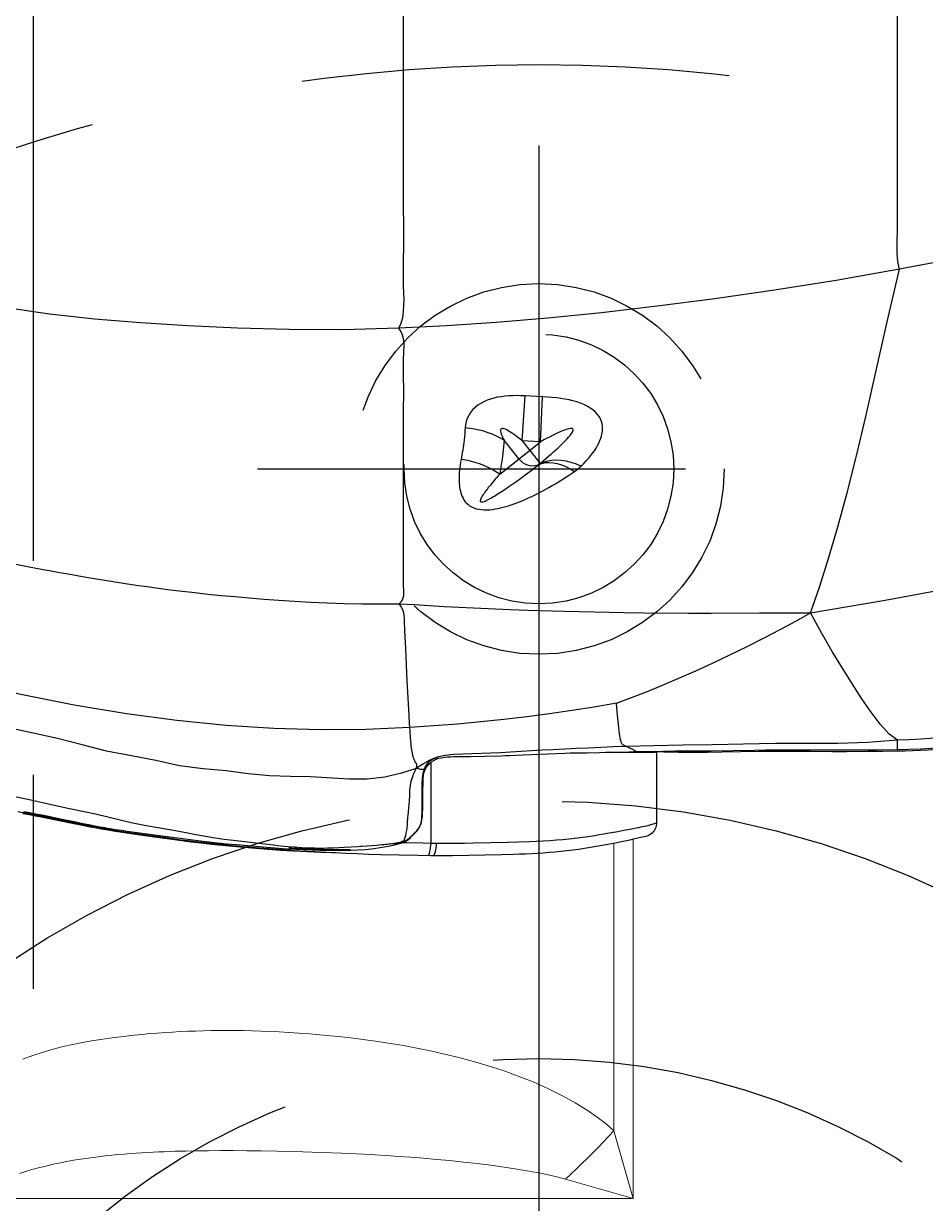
# Model space of a CAD drawing. Header units: inches. Extents: x 133169 to 134399, y -43543 to -42673.
# Drawn here: x 134159.22 to 134185.98, y -42904.1 to -42869.09 of the extents above; entities that cross this region are included whole.
import ezdxf

# ---------------------------------------------------------------- set-up
doc = ezdxf.new("R2010")
doc.units = ezdxf.units.IN
doc.header["$LTSCALE"] = 2
doc.header["$MEASUREMENT"] = 0
for name, pattern in [('ACAD_ISO08W100', [36, 24, -3, 6, -3]), ('CENTER', [50.8, 31.75, -6.35, 6.35, -6.35]), ('HIDDEN', [9.525, 6.35, -3.175])]:
    doc.linetypes.add(name, pattern=pattern)
doc.layers.get('0').update_dxf_attribs({"linetype": 'CONTINUOUS'})
for name, color, linetype in [('CAV-COR', 1, 'CONTINUOUS'), ('CL', 1, 'ACAD_ISO08W100'), ('DEFAULT_1', 7, 'CENTER')]:
    doc.layers.add(name, color=color, linetype=linetype)
doc.layers.add('枕位', color=75, linetype='CONTINUOUS', lineweight=15)

msp = doc.modelspace()

# ---------------------------------------------------------------- linework, layer by layer
at = {"color": 8, "linetype": 'HIDDEN'}
msp.add_line((134166.165, -42882.306), (134182.103, -42882.306), dxfattribs=at)
for centre, radius in [((134174.511, -42920.306), 50), ((134174.511, -42882.306), 5.5), ((134174.511, -42882.306), 4), ((134174.511, -42920.306), 28.15), ((134174.511, -42920.306), 20.5)]:
    msp.add_circle(centre, radius, dxfattribs=at)
at = {"layer": 'CAV-COR', "linetype": 'ByBlock'}
for p, q in [((134185.146, -42873.908), (134185.147, -42829.031)), ((134170.496, -42874.263), (134170.497, -42867.287)), ((134185.15, -42874.825), (134185.146, -42873.908)), ((134185.149, -42875.109), (134185.15, -42874.825)), ((134170.493, -42876.256), (134170.5, -42875.57)), ((134170.496, -42880.527), (134170.5, -42880.09)), ((134174.014, -42881.468), (134174.1, -42880.138)), ((134174.269, -42880.147), (134174.1, -42880.138)), ((134174.443, -42880.156), (134174.269, -42880.147)), ((134174.622, -42880.164), (134174.443, -42880.156)), ((134174.559, -42881.498), (134174.622, -42880.164)), ((134170.497, -42882.023), (134170.498, -42881.328)), ((134173.919, -42882.008), (134173.479, -42881.455)), ((134174.014, -42881.468), (134174.55, -42882.141)), ((134174.19, -42881.479), (134174.014, -42881.468)), ((134173.348, -42882.462), (134174.559, -42881.498)), ((134174.372, -42881.489), (134174.19, -42881.479)), ((134174.559, -42881.498), (134174.372, -42881.489)), ((134173.977, -42882.574), (134174.107, -42882.478)), ((134174.107, -42882.478), (134174.242, -42882.378)), ((134174.242, -42882.378), (134174.377, -42882.276)), ((134174.377, -42882.276), (134174.509, -42882.175)), ((134173.735, -42882.747), (134173.852, -42882.664)), ((134173.852, -42882.664), (134173.977, -42882.574)), ((134170.499, -42885.013), (134170.497, -42884.564)), ((134170.495, -42885.498), (134170.498, -42885.217)), ((134161.081, -42885.512), (134162.252, -42885.701)), ((134169.272, -42886.306), (134170.366, -42886.309)), ((134175.272, -42886.526), (134177.028, -42886.567)), ((134178.947, -42886.586), (134179.626, -42886.586)), ((134179.626, -42886.586), (134181.056, -42886.576)), ((134181.056, -42886.576), (134182.574, -42886.579)), ((134170.537, -42887.122), (134170.533, -42887.041)), ((134170.553, -42887.458), (134170.537, -42887.122)), ((134170.661, -42889.617), (134170.607, -42888.605)), ((134176.811, -42889.261), (134177.708, -42888.918)), ((134170.675, -42889.858), (134170.661, -42889.617)), ((134170.689, -42890.081), (134170.675, -42889.858)), ((134170.703, -42890.273), (134170.689, -42890.081)), ((134177.104, -42890.541), (134176.721, -42890.557)), ((134185.147, -42890.683), (134185.147, -42890.354)), ((134171.497, -42890.863), (134171.274, -42890.95)), ((134171.451, -42890.885), (134171.444, -42890.888)), ((134171.457, -42890.882), (134171.451, -42890.885)), ((134171.471, -42890.877), (134171.468, -42890.878)), ((134171.479, -42890.875), (134171.473, -42890.877)), ((134171.484, -42890.873), (134171.479, -42890.875)), ((134171.488, -42890.871), (134171.484, -42890.873)), ((134171.493, -42890.87), (134171.489, -42890.871)), ((134171.496, -42890.869), (134171.495, -42890.869)), ((134172.078, -42890.842), (134172.375, -42890.838)), ((134172.912, -42890.825), (134173.388, -42890.815)), ((134177.014, -42890.71), (134177.223, -42890.707)), ((134177.256, -42890.706), (134177.184, -42890.708)), ((134178.184, -42890.69), (134177.4, -42890.703)), ((134177.407, -42890.707), (134177.4, -42890.703)), ((134177.52, -42890.708), (134177.784, -42890.708)), ((134177.784, -42890.708), (134177.878, -42890.708)), ((134177.878, -42890.708), (134177.922, -42890.708)), ((134178.001, -42890.705), (134178.001, -42892.812)), ((134178.561, -42890.684), (134178.184, -42890.69)), ((134179.082, -42890.718), (134178.65, -42890.716)), ((134182.359, -42890.656), (134181.517, -42890.653)), ((134184.089, -42890.652), (134182.359, -42890.656)), ((134183.207, -42890.698), (134182.558, -42890.695)), ((134183.638, -42890.698), (134183.207, -42890.698)), ((134184.284, -42890.695), (134183.638, -42890.698)), ((134184.53, -42890.648), (134184.089, -42890.652)), ((134184.715, -42890.69), (134184.284, -42890.695)), ((134185.147, -42890.638), (134184.53, -42890.648)), ((134185.147, -42890.683), (134184.715, -42890.69)), ((134171.064, -42891.063), (134170.873, -42891.192)), ((134170.939, -42891.21), (134170.873, -42891.192)), ((134171.274, -42890.95), (134171.064, -42891.063)), ((134171.308, -42891.017), (134171.308, -42893.409)), ((134171.042, -42891.624), (134171.041, -42891.648)), ((134171.067, -42891.566), (134171.066, -42891.602)), ((134171.066, -42891.606), (134171.066, -42891.606)), ((134171.036, -42891.918), (134171.035, -42891.96)), ((134171.035, -42891.96), (134171.035, -42891.989)), ((134171.039, -42891.782), (134171.036, -42891.918)), ((134171.04, -42891.744), (134171.039, -42891.782)), ((134171.041, -42891.648), (134171.04, -42891.744)), ((134160.584, -42892.393), (134160.182, -42892.305)), ((134170.642, -42892.48), (134170.669, -42892.169)), ((134171.035, -42891.989), (134171.035, -42892.018)), ((134171.035, -42892.018), (134171.035, -42892.062)), ((134171.035, -42892.062), (134171.035, -42892.107)), ((134171.035, -42892.107), (134171.035, -42892.152)), ((134171.035, -42892.152), (134171.037, -42892.294)), ((134171.037, -42892.294), (134171.037, -42892.327)), ((134159.355, -42892.506), (134159.228, -42892.483)), ((134159.228, -42892.483), (134159.558, -42892.551)), ((134159.493, -42892.532), (134159.355, -42892.506)), ((134159.623, -42892.557), (134159.493, -42892.532)), ((134159.558, -42892.551), (134160.092, -42892.663)), ((134159.765, -42892.585), (134159.623, -42892.557)), ((134159.992, -42892.689), (134159.706, -42892.632)), ((134159.959, -42892.624), (134159.765, -42892.585)), ((134160.27, -42892.688), (134159.959, -42892.624)), ((134160.961, -42892.864), (134160.017, -42892.668)), ((134160.092, -42892.663), (134160.913, -42892.837)), ((134170.628, -42892.647), (134170.632, -42892.593)), ((134170.632, -42892.593), (134170.642, -42892.48)), ((134171.035, -42892.465), (134171.034, -42892.522)), ((134171.036, -42892.429), (134171.035, -42892.465)), ((134171.037, -42892.395), (134171.036, -42892.429)), ((134160.661, -42892.827), (134159.992, -42892.689)), ((134160.72, -42892.782), (134160.27, -42892.688)), ((134160.97, -42892.889), (134160.661, -42892.827)), ((134160.983, -42892.837), (134160.72, -42892.782)), ((134161.161, -42892.872), (134160.983, -42892.837)), ((134161.288, -42892.897), (134161.161, -42892.872)), ((134161.422, -42892.922), (134161.288, -42892.897)), ((134161.563, -42892.948), (134161.422, -42892.922)), ((134162.118, -42893.036), (134161.95, -42893.011)), ((134177.036, -42893.028), (134177.272, -42892.983)), ((134177.272, -42892.983), (134177.409, -42892.956)), ((134162.294, -42893.061), (134162.118, -42893.036)), ((134163.551, -42893.235), (134162.294, -42893.061)), ((134163.107, -42893.233), (134162.614, -42893.163)), ((134163.635, -42893.305), (134163.107, -42893.233)), ((134163.896, -42893.318), (134163.441, -42893.257)), ((134163.946, -42893.287), (134163.551, -42893.235)), ((134164.197, -42893.379), (134163.635, -42893.305)), ((134164.236, -42893.324), (134163.946, -42893.287)), ((134164.551, -42893.362), (134164.236, -42893.324)), ((134166.634, -42893.474), (134165.441, -42893.336)), ((134170.429, -42893.375), (134170.414, -42893.381)), ((134170.498, -42893.342), (134170.429, -42893.375)), ((134170.482, -42893.373), (134170.482, -42893.372)), ((134170.486, -42893.371), (134170.491, -42893.36)), ((134170.491, -42893.36), (134170.498, -42893.342)), ((134170.498, -42893.342), (134170.504, -42893.33)), ((134170.504, -42893.33), (134170.512, -42893.312)), ((134170.813, -42893.119), (134170.79, -42893.144)), ((134173.577, -42893.379), (134174.228, -42893.359)), ((134176.855, -42893.061), (134177.036, -42893.028)), ((134177.208, -42893.319), (134177.014, -42893.36)), ((134177.307, -42893.297), (134177.208, -42893.319)), ((134177.489, -42893.256), (134177.307, -42893.297)), ((134177.672, -42893.214), (134177.489, -42893.256)), ((134177.71, -42893.203), (134177.672, -42893.214)), ((134165.66, -42893.475), (134165.26, -42893.437)), ((134165.751, -42893.518), (134165.42, -42893.487)), ((134166.322, -42893.533), (134165.66, -42893.475)), ((134166.209, -42893.558), (134165.751, -42893.518)), ((134166.497, -42893.581), (134166.209, -42893.558)), ((134166.77, -42893.602), (134166.497, -42893.581)), ((134167.024, -42893.62), (134166.77, -42893.602)), ((134167.242, -42893.634), (134167.024, -42893.62)), ((134167.27, -42893.534), (134167.061, -42893.517)), ((134167.109, -42893.559), (134167.089, -42893.557)), ((134167.176, -42893.563), (134167.109, -42893.559)), ((134167.252, -42893.568), (134167.176, -42893.563)), ((134167.423, -42893.644), (134167.242, -42893.634)), ((134167.329, -42893.573), (134167.252, -42893.568)), ((134167.404, -42893.577), (134167.329, -42893.573)), ((134167.486, -42893.581), (134167.404, -42893.577)), ((134167.865, -42893.667), (134167.423, -42893.644)), ((134167.575, -42893.586), (134167.486, -42893.581)), ((134167.673, -42893.59), (134167.575, -42893.586)), ((134167.778, -42893.594), (134167.673, -42893.59)), ((134167.886, -42893.597), (134167.778, -42893.594)), ((134168.191, -42893.685), (134167.865, -42893.667)), ((134168.003, -42893.601), (134167.873, -42893.597)), ((134168.132, -42893.604), (134168.005, -42893.601)), ((134168.272, -42893.607), (134168.124, -42893.604)), ((134168.378, -42893.695), (134168.191, -42893.685)), ((134168.389, -42893.608), (134168.272, -42893.607)), ((134168.477, -42893.609), (134168.385, -42893.608)), ((134168.556, -42893.61), (134168.474, -42893.609)), ((134168.623, -42893.61), (134168.552, -42893.61)), ((134168.688, -42893.61), (134168.623, -42893.61)), ((134168.745, -42893.609), (134168.679, -42893.61)), ((134169.154, -42893.516), (134168.739, -42893.542)), ((134168.799, -42893.608), (134168.739, -42893.609)), ((134168.844, -42893.608), (134168.795, -42893.608)), ((134168.883, -42893.607), (134168.841, -42893.608)), ((134168.914, -42893.606), (134168.883, -42893.607)), ((134169.221, -42893.512), (134169.154, -42893.516)), ((134169.262, -42893.509), (134169.221, -42893.512)), ((134169.556, -42893.488), (134169.262, -42893.509)), ((134169.693, -42893.478), (134169.556, -42893.488)), ((134169.775, -42893.471), (134169.693, -42893.478)), ((134169.856, -42893.464), (134169.775, -42893.471)), ((134169.909, -42893.459), (134169.856, -42893.464)), ((134169.961, -42893.454), (134169.909, -42893.459)), ((134170.011, -42893.449), (134169.961, -42893.454)), ((134170.06, -42893.443), (134170.011, -42893.449)), ((134170.106, -42893.438), (134170.06, -42893.443)), ((134170.15, -42893.432), (134170.106, -42893.438)), ((134170.192, -42893.427), (134170.15, -42893.432)), ((134170.23, -42893.421), (134170.192, -42893.427)), ((134170.206, -42893.461), (134170.203, -42893.461)), ((134170.223, -42893.456), (134170.206, -42893.461)), ((134170.243, -42893.451), (134170.22, -42893.457)), ((134170.263, -42893.416), (134170.23, -42893.421)), ((134170.263, -42893.446), (134170.243, -42893.451)), ((134170.288, -42893.412), (134170.263, -42893.416)), ((134170.286, -42893.439), (134170.263, -42893.446)), ((134170.311, -42893.432), (134170.286, -42893.439)), ((134170.307, -42893.409), (134170.288, -42893.412)), ((134170.321, -42893.407), (134170.307, -42893.409)), ((134170.379, -42893.413), (134170.351, -42893.421)), ((134170.381, -42893.395), (134170.355, -42893.401)), ((134170.414, -42893.381), (134170.364, -42893.399)), ((134170.407, -42893.404), (134170.379, -42893.413)), ((134170.397, -42893.392), (134170.381, -42893.395)), ((134170.416, -42893.387), (134170.397, -42893.392)), ((134170.436, -42893.395), (134170.407, -42893.404)), ((134170.458, -42893.387), (134170.436, -42893.395)), ((134171.066, -42893.405), (134171.308, -42893.409)), ((134171.308, -42893.409), (134171.472, -42893.411)), ((134173.757, -42893.747), (134173.388, -42893.756))]:
    msp.add_line(p, q, dxfattribs=at)
for points in [[(134199.05, -42872.682), (134198.199, -42872.979), (134197.321, -42873.277), (134196.413, -42873.576), (134195.47, -42873.875), (134194.492, -42874.173), (134193.479, -42874.466), (134192.425, -42874.756), (134191.33, -42875.041), (134190.196, -42875.323), (134189.018, -42875.603), (134187.794, -42875.873), (134186.523, -42876.13), (134185.208, -42876.377)], [(134170.5, -42875.57), (134170.5, -42875.326), (134170.496, -42874.263)], [(134185.208, -42876.377), (134185.164, -42876.145), (134185.144, -42875.901), (134185.139, -42875.647), (134185.149, -42875.109)], [(134170.359, -42878.131), (134170.426, -42877.974), (134170.471, -42877.809), (134170.498, -42877.636), (134170.509, -42877.457), (134170.51, -42877.271), (134170.505, -42877.079), (134170.498, -42876.881), (134170.494, -42876.679), (134170.492, -42876.47), (134170.493, -42876.256)], [(134185.208, -42876.377), (134183.328, -42876.709), (134181.502, -42876.997), (134179.733, -42877.252), (134178.022, -42877.475), (134176.37, -42877.67), (134174.776, -42877.829), (134173.243, -42877.96), (134171.768, -42878.059), (134170.359, -42878.131)], [(134182.574, -42886.579), (134182.836, -42885.813), (134183.108, -42884.967), (134183.381, -42884.026), (134183.655, -42883.012), (134183.933, -42881.915), (134184.219, -42880.709), (134184.52, -42879.385), (134184.841, -42877.938), (134185.208, -42876.377)], [(134170.359, -42878.131), (134168.699, -42878.172), (134167.101, -42878.168), (134165.566, -42878.127), (134164.099, -42878.059), (134162.692, -42877.972), (134161.323, -42877.862), (134159.996, -42877.71), (134158.718, -42877.524), (134157.475, -42877.325)], [(134170.494, -42879.446), (134170.492, -42879.329), (134170.491, -42879.215), (134170.492, -42879.104), (134170.496, -42878.995), (134170.501, -42878.89), (134170.508, -42878.786), (134170.513, -42878.685), (134170.512, -42878.585), (134170.505, -42878.488), (134170.487, -42878.394), (134170.458, -42878.303), (134170.415, -42878.215), (134170.359, -42878.131)], [(134170.5, -42880.09), (134170.501, -42879.953), (134170.501, -42879.821), (134170.499, -42879.692), (134170.494, -42879.446)], [(134174.1, -42880.138), (134173.975, -42880.131), (134173.853, -42880.129), (134173.734, -42880.131), (134173.616, -42880.137), (134173.502, -42880.146), (134173.39, -42880.16), (134173.282, -42880.179), (134173.178, -42880.202), (134173.076, -42880.232), (134172.976, -42880.267), (134172.879, -42880.309), (134172.787, -42880.358), (134172.7, -42880.416), (134172.618, -42880.482), (134172.545, -42880.554), (134172.483, -42880.633), (134172.43, -42880.718), (134172.387, -42880.806), (134172.356, -42880.896), (134172.335, -42880.99), (134172.325, -42881.086)], [(134175.766, -42882.219), (134175.843, -42882.142), (134175.915, -42882.066), (134175.983, -42881.99), (134176.046, -42881.915), (134176.105, -42881.839), (134176.158, -42881.764), (134176.207, -42881.688), (134176.251, -42881.613), (134176.29, -42881.539), (134176.323, -42881.465), (134176.351, -42881.391), (134176.372, -42881.318), (134176.388, -42881.246), (134176.398, -42881.174), (134176.401, -42881.102), (134176.397, -42881.032), (134176.386, -42880.962), (134176.366, -42880.892), (134176.336, -42880.822), (134176.298, -42880.752), (134176.248, -42880.685), (134176.187, -42880.619), (134176.115, -42880.555), (134176.035, -42880.497), (134175.945, -42880.444), (134175.847, -42880.396), (134175.744, -42880.353), (134175.636, -42880.316), (134175.523, -42880.284), (134175.406, -42880.256), (134175.285, -42880.231), (134175.16, -42880.211), (134175.031, -42880.194), (134174.899, -42880.181), (134174.762, -42880.171), (134174.622, -42880.164)], [(134170.498, -42881.328), (134170.496, -42880.68), (134170.496, -42880.527)], [(134172.325, -42881.086), (134172.318, -42881.178), (134172.31, -42881.267), (134172.302, -42881.353), (134172.293, -42881.436), (134172.283, -42881.517), (134172.273, -42881.596), (134172.262, -42881.672), (134172.251, -42881.747), (134172.24, -42881.819), (134172.228, -42881.889), (134172.216, -42881.957), (134172.204, -42882.023)], [(134173.479, -42881.455), (134173.368, -42881.39), (134173.251, -42881.331), (134173.129, -42881.277), (134173.003, -42881.23), (134172.873, -42881.188), (134172.739, -42881.153), (134172.603, -42881.124), (134172.465, -42881.102), (134172.325, -42881.086)], [(134174.014, -42881.468), (134173.946, -42881.413), (134173.88, -42881.362), (134173.818, -42881.315), (134173.759, -42881.272), (134173.703, -42881.234), (134173.651, -42881.2), (134173.602, -42881.171), (134173.557, -42881.146), (134173.517, -42881.128), (134173.48, -42881.114), (134173.447, -42881.106), (134173.42, -42881.106), (134173.398, -42881.114), (134173.382, -42881.129), (134173.374, -42881.153), (134173.374, -42881.186), (134173.382, -42881.227), (134173.396, -42881.274), (134173.417, -42881.328), (134173.444, -42881.388), (134173.479, -42881.455)], [(134174.55, -42882.141), (134174.637, -42882.068), (134174.72, -42881.997), (134174.8, -42881.929), (134174.876, -42881.862), (134174.949, -42881.797), (134175.018, -42881.735), (134175.083, -42881.675), (134175.145, -42881.617), (134175.202, -42881.562), (134175.255, -42881.509), (134175.305, -42881.459), (134175.349, -42881.411), (134175.39, -42881.366), (134175.426, -42881.324), (134175.457, -42881.284), (134175.483, -42881.248), (134175.504, -42881.215), (134175.518, -42881.185), (134175.526, -42881.159), (134175.528, -42881.137), (134175.521, -42881.12), (134175.504, -42881.109), (134175.479, -42881.103), (134175.446, -42881.104), (134175.403, -42881.111), (134175.353, -42881.125), (134175.297, -42881.143), (134175.234, -42881.167), (134175.166, -42881.195), (134175.092, -42881.228), (134175.014, -42881.264), (134174.932, -42881.304), (134174.845, -42881.348), (134174.754, -42881.394), (134174.659, -42881.445), (134174.559, -42881.498)], [(134173.479, -42881.455), (134173.47, -42881.554), (134173.461, -42881.65), (134173.452, -42881.743), (134173.442, -42881.833), (134173.431, -42881.921), (134173.42, -42882.006), (134173.409, -42882.088), (134173.397, -42882.167), (134173.385, -42882.244), (134173.373, -42882.319), (134173.361, -42882.392), (134173.348, -42882.462)], [(134170.497, -42884.564), (134170.498, -42884.186), (134170.497, -42882.023)], [(134172.204, -42882.023), (134172.19, -42882.106), (134172.177, -42882.187), (134172.166, -42882.264), (134172.158, -42882.339), (134172.151, -42882.411), (134172.146, -42882.48), (134172.144, -42882.547), (134172.143, -42882.612), (134172.144, -42882.675), (134172.147, -42882.736), (134172.153, -42882.795), (134172.16, -42882.853), (134172.17, -42882.909), (134172.182, -42882.964), (134172.196, -42883.018), (134172.214, -42883.071), (134172.235, -42883.123), (134172.26, -42883.173), (134172.288, -42883.221), (134172.319, -42883.268), (134172.357, -42883.312), (134172.402, -42883.355), (134172.455, -42883.396), (134172.513, -42883.432), (134172.58, -42883.461), (134172.652, -42883.484), (134172.728, -42883.502), (134172.808, -42883.513), (134172.891, -42883.52), (134172.973, -42883.52), (134173.054, -42883.516), (134173.135, -42883.506), (134173.216, -42883.493), (134173.296, -42883.478), (134173.375, -42883.461), (134173.454, -42883.442), (134173.534, -42883.42), (134173.613, -42883.396), (134173.693, -42883.37), (134173.774, -42883.342), (134173.855, -42883.312), (134173.937, -42883.281), (134174.019, -42883.247), (134174.102, -42883.212), (134174.186, -42883.174), (134174.271, -42883.135), (134174.358, -42883.094), (134174.445, -42883.051), (134174.534, -42883.005), (134174.624, -42882.958), (134174.716, -42882.908), (134174.809, -42882.855), (134174.904, -42882.8), (134175, -42882.743), (134175.096, -42882.685), (134175.194, -42882.624), (134175.29, -42882.563), (134175.385, -42882.501), (134175.479, -42882.439), (134175.572, -42882.376)], [(134173.348, -42882.462), (134173.238, -42882.389), (134173.123, -42882.321), (134173.002, -42882.26), (134172.877, -42882.204), (134172.748, -42882.154), (134172.615, -42882.111), (134172.48, -42882.075), (134172.343, -42882.045), (134172.204, -42882.023)], [(134174.509, -42882.175), (134174.448, -42882.202), (134174.382, -42882.217), (134174.313, -42882.221), (134174.241, -42882.213), (134174.17, -42882.192), (134174.1, -42882.161), (134174.034, -42882.119), (134173.973, -42882.067), (134173.919, -42882.008)], [(134174.509, -42882.175), (134174.603, -42882.139), (134174.705, -42882.118), (134174.814, -42882.111), (134174.93, -42882.119), (134175.052, -42882.142), (134175.178, -42882.18), (134175.307, -42882.232), (134175.439, -42882.297), (134175.572, -42882.376)], [(134174.509, -42882.175), (134174.517, -42882.17), (134174.524, -42882.164), (134174.531, -42882.158), (134174.538, -42882.153), (134174.544, -42882.147), (134174.55, -42882.141)], [(134174.55, -42882.141), (134174.657, -42882.094), (134174.773, -42882.061), (134174.898, -42882.042), (134175.031, -42882.037), (134175.17, -42882.046), (134175.314, -42882.068), (134175.463, -42882.105), (134175.614, -42882.155), (134175.766, -42882.219)], [(134173.348, -42882.462), (134173.303, -42882.513), (134173.26, -42882.563), (134173.218, -42882.61), (134173.179, -42882.656), (134173.142, -42882.7), (134173.107, -42882.742), (134173.073, -42882.782), (134173.041, -42882.821), (134173.011, -42882.859), (134172.983, -42882.895), (134172.956, -42882.93), (134172.93, -42882.964), (134172.906, -42882.997), (134172.883, -42883.029), (134172.862, -42883.06), (134172.842, -42883.09), (134172.824, -42883.119), (134172.808, -42883.147), (134172.795, -42883.173), (134172.783, -42883.197), (134172.776, -42883.219), (134172.772, -42883.24), (134172.771, -42883.257), (134172.776, -42883.271), (134172.788, -42883.279), (134172.805, -42883.284), (134172.826, -42883.283), (134172.852, -42883.278), (134172.883, -42883.269), (134172.916, -42883.257), (134172.951, -42883.242), (134172.988, -42883.224), (134173.026, -42883.204), (134173.065, -42883.183), (134173.106, -42883.16), (134173.147, -42883.136), (134173.19, -42883.11), (134173.233, -42883.084), (134173.278, -42883.056), (134173.324, -42883.026), (134173.37, -42882.996), (134173.419, -42882.964), (134173.468, -42882.932), (134173.518, -42882.897), (134173.57, -42882.862), (134173.624, -42882.825), (134173.735, -42882.747)], [(134175.572, -42882.376), (134175.608, -42882.351), (134175.642, -42882.325), (134175.675, -42882.299), (134175.707, -42882.273), (134175.737, -42882.246), (134175.766, -42882.219)], [(134182.574, -42886.579), (134184.782, -42886.202), (134186.919, -42885.801), (134188.981, -42885.352), (134190.971, -42884.88), (134192.888, -42884.389), (134194.729, -42883.891), (134196.489, -42883.378), (134198.169, -42882.85), (134199.774, -42882.326)], [(134158.687, -42885.073), (134159.336, -42885.199), (134159.8, -42885.288)], [(134159.8, -42885.288), (134160.041, -42885.332), (134160.289, -42885.377), (134160.545, -42885.422), (134161.081, -42885.512)], [(134170.498, -42885.217), (134170.499, -42885.116), (134170.499, -42885.013)], [(134170.507, -42885.911), (134170.499, -42885.754), (134170.496, -42885.671), (134170.495, -42885.586), (134170.495, -42885.498)], [(134162.252, -42885.701), (134162.567, -42885.75), (134162.892, -42885.798), (134163.228, -42885.844), (134163.575, -42885.889), (134163.934, -42885.933), (134164.304, -42885.975), (134164.687, -42886.017), (134165.083, -42886.057), (134165.491, -42886.095), (134165.913, -42886.131), (134166.348, -42886.166), (134166.797, -42886.198), (134167.261, -42886.228), (134167.739, -42886.256), (134168.233, -42886.279), (134168.742, -42886.296), (134169.272, -42886.306)], [(134170.366, -42886.309), (134170.421, -42886.252), (134170.461, -42886.191), (134170.487, -42886.126), (134170.502, -42886.058), (134170.508, -42885.986), (134170.507, -42885.911)], [(134170.533, -42887.041), (134170.529, -42886.885), (134170.525, -42886.808), (134170.52, -42886.733), (134170.513, -42886.659), (134170.503, -42886.585), (134170.485, -42886.513), (134170.458, -42886.443), (134170.419, -42886.375), (134170.366, -42886.309)], [(134170.366, -42886.309), (134170.813, -42886.33), (134171.253, -42886.36), (134171.706, -42886.387), (134173.659, -42886.473)], [(134173.659, -42886.473), (134174.182, -42886.493), (134175.272, -42886.526)], [(134177.028, -42886.567), (134177.648, -42886.577), (134178.947, -42886.586)], [(134177.708, -42888.918), (134178.179, -42888.726), (134178.665, -42888.519), (134179.163, -42888.298), (134179.666, -42888.067), (134180.178, -42887.826), (134180.693, -42887.574), (134181.192, -42887.32), (134181.67, -42887.071), (134182.134, -42886.826), (134182.574, -42886.579)], [(134185.147, -42890.354), (134184.901, -42890.173), (134184.635, -42889.879), (134184.367, -42889.525), (134184.093, -42889.131), (134183.811, -42888.692), (134183.519, -42888.219), (134183.216, -42887.718), (134182.897, -42887.17), (134182.574, -42886.579)], [(134170.607, -42888.605), (134170.561, -42887.632), (134170.553, -42887.458)], [(134170.683, -42889.979), (134169.38, -42890.038), (134168.035, -42890.051), (134166.651, -42890.009), (134165.229, -42889.922), (134163.772, -42889.774), (134162.272, -42889.571), (134160.727, -42889.315), (134159.142, -42888.999), (134157.515, -42888.632)], [(134176.811, -42889.261), (134176.152, -42889.374), (134175.492, -42889.477), (134174.827, -42889.569), (134174.151, -42889.657), (134173.476, -42889.739), (134172.789, -42889.809), (134172.098, -42889.877), (134171.396, -42889.931), (134170.683, -42889.979)], [(134176.88, -42889.98), (134176.834, -42889.515), (134176.811, -42889.261)], [(134167.74, -42891.443), (134167.138, -42891.429), (134166.519, -42891.417), (134165.887, -42891.357), (134165.232, -42891.265), (134164.547, -42891.203), (134163.85, -42891.116), (134163.149, -42890.959), (134162.421, -42890.819), (134161.687, -42890.683), (134160.964, -42890.489), (134160.231, -42890.307), (134159.511, -42890.151), (134158.825, -42889.994), (134158.158, -42889.838), (134157.513, -42889.693)], [(134177.104, -42890.541), (134177.077, -42890.531), (134177.052, -42890.52), (134177.026, -42890.506), (134177.005, -42890.498), (134176.988, -42890.489), (134176.96, -42890.437), (134176.93, -42890.33), (134176.902, -42890.178), (134176.88, -42889.98)], [(134170.859, -42891.029), (134170.855, -42891.023), (134170.85, -42891.016), (134170.845, -42891.008), (134170.841, -42891), (134170.836, -42890.991), (134170.832, -42890.981), (134170.827, -42890.97), (134170.822, -42890.959), (134170.817, -42890.946), (134170.811, -42890.932), (134170.805, -42890.917), (134170.799, -42890.899), (134170.792, -42890.878), (134170.785, -42890.856), (134170.778, -42890.831), (134170.771, -42890.804), (134170.765, -42890.773), (134170.758, -42890.737), (134170.75, -42890.695), (134170.743, -42890.646), (134170.735, -42890.589), (134170.726, -42890.523), (134170.718, -42890.448), (134170.71, -42890.365), (134170.703, -42890.273)], [(134176.721, -42890.557), (134175.979, -42890.592), (134175.623, -42890.605), (134175.277, -42890.62), (134174.939, -42890.638), (134174.61, -42890.656)], [(134185.147, -42890.354), (134184.269, -42890.424), (134183.376, -42890.449), (134182.468, -42890.452), (134181.531, -42890.452), (134180.579, -42890.47), (134179.657, -42890.494), (134178.777, -42890.499), (134177.926, -42890.518), (134177.104, -42890.541)], [(134177.4, -42890.703), (134177.38, -42890.685), (134177.356, -42890.669), (134177.328, -42890.651), (134177.297, -42890.635), (134177.261, -42890.616), (134177.224, -42890.597), (134177.185, -42890.581), (134177.145, -42890.561), (134177.104, -42890.541)], [(134186.236, -42890.299), (134185.848, -42890.324), (134185.485, -42890.343), (134185.147, -42890.354)], [(134187.796, -42890.505), (134186.507, -42890.586), (134185.836, -42890.617), (134185.147, -42890.638)], [(134171.444, -42890.888), (134171.44, -42890.889), (134171.436, -42890.891), (134171.431, -42890.893), (134171.427, -42890.894), (134171.422, -42890.896), (134171.417, -42890.898), (134171.412, -42890.901), (134171.407, -42890.903), (134171.402, -42890.905), (134171.396, -42890.908), (134171.39, -42890.911), (134171.384, -42890.913), (134171.378, -42890.916), (134171.372, -42890.919), (134171.366, -42890.923), (134171.36, -42890.926), (134171.353, -42890.93), (134171.347, -42890.933), (134171.34, -42890.937), (134171.333, -42890.941), (134171.327, -42890.945), (134171.32, -42890.949), (134171.313, -42890.953), (134171.306, -42890.958), (134171.299, -42890.962), (134171.292, -42890.967), (134171.286, -42890.972), (134171.279, -42890.977), (134171.272, -42890.982), (134171.265, -42890.988), (134171.258, -42890.993), (134171.251, -42890.999), (134171.244, -42891.005), (134171.238, -42891.011), (134171.231, -42891.017), (134171.224, -42891.024), (134171.218, -42891.03), (134171.211, -42891.037), (134171.205, -42891.044), (134171.199, -42891.051), (134171.193, -42891.058), (134171.187, -42891.065), (134171.182, -42891.072), (134171.177, -42891.079), (134171.172, -42891.086), (134171.167, -42891.093), (134171.163, -42891.099), (134171.159, -42891.106), (134171.155, -42891.112), (134171.151, -42891.118), (134171.148, -42891.124), (134171.144, -42891.13), (134171.141, -42891.136), (134171.138, -42891.142), (134171.135, -42891.148), (134171.132, -42891.154), (134171.13, -42891.16), (134171.129, -42891.161)], [(134171.329, -42890.999), (134171.394, -42890.955), (134171.467, -42890.92), (134171.545, -42890.893), (134171.626, -42890.874), (134171.711, -42890.861), (134171.799, -42890.852), (134171.89, -42890.847), (134171.983, -42890.844), (134172.078, -42890.842)], [(134171.466, -42890.879), (134171.463, -42890.88), (134171.457, -42890.882)], [(134172.521, -42890.763), (134172.25, -42890.771), (134171.985, -42890.779), (134171.733, -42890.806), (134171.497, -42890.863)], [(134172.375, -42890.838), (134172.478, -42890.836), (134172.912, -42890.825)], [(134174.61, -42890.656), (134173.671, -42890.714), (134173.373, -42890.729), (134173.081, -42890.74), (134172.521, -42890.763)], [(134173.388, -42890.815), (134173.514, -42890.811), (134173.643, -42890.806), (134174.049, -42890.788)], [(134174.049, -42890.788), (134175.277, -42890.739), (134175.443, -42890.734), (134175.611, -42890.732), (134175.782, -42890.73), (134175.955, -42890.728), (134176.308, -42890.717)], [(134176.308, -42890.717), (134176.487, -42890.713), (134176.665, -42890.711), (134177.014, -42890.71)], [(134177.223, -42890.707), (134177.262, -42890.707), (134177.299, -42890.707)], [(134177.4, -42890.703), (134177.364, -42890.703), (134177.328, -42890.704), (134177.256, -42890.706)], [(134177.299, -42890.707), (134177.372, -42890.707), (134177.52, -42890.708)], [(134177.922, -42890.708), (134177.962, -42890.707), (134178.001, -42890.705)], [(134178.65, -42890.716), (134178.217, -42890.71), (134178.001, -42890.705)], [(134179.626, -42890.681), (134179.281, -42890.684), (134178.561, -42890.684)], [(134179.948, -42890.712), (134179.515, -42890.717), (134179.299, -42890.718), (134179.082, -42890.718)], [(134181.517, -42890.653), (134181.222, -42890.654), (134180.919, -42890.657), (134179.626, -42890.681)], [(134181.471, -42890.688), (134181.253, -42890.688), (134181.035, -42890.691), (134179.948, -42890.712)], [(134182.558, -42890.695), (134182.124, -42890.692), (134181.471, -42890.688)], [(134186.511, -42890.63), (134186.058, -42890.653), (134185.831, -42890.663), (134185.603, -42890.671), (134185.375, -42890.678), (134185.147, -42890.683)], [(134170.873, -42891.192), (134170.432, -42891.331), (134169.937, -42891.453), (134169.417, -42891.512), (134168.882, -42891.509), (134167.74, -42891.443)], [(134170.815, -42891.324), (134170.849, -42891.248), (134170.862, -42891.217), (134170.873, -42891.192)], [(134170.873, -42891.192), (134170.881, -42891.158), (134170.887, -42891.131), (134170.891, -42891.11), (134170.894, -42891.094), (134170.895, -42891.082), (134170.895, -42891.075), (134170.894, -42891.07), (134170.893, -42891.066), (134170.891, -42891.064), (134170.889, -42891.062), (134170.887, -42891.06), (134170.885, -42891.059), (134170.882, -42891.058), (134170.879, -42891.056), (134170.876, -42891.053), (134170.873, -42891.049), (134170.87, -42891.045), (134170.867, -42891.04), (134170.859, -42891.029)], [(134171.077, -42891.227), (134171.041, -42891.228), (134170.995, -42891.223), (134170.939, -42891.21)], [(134171.129, -42891.162), (134171.127, -42891.165), (134171.124, -42891.172), (134171.122, -42891.178), (134171.119, -42891.186), (134171.116, -42891.193), (134171.113, -42891.2), (134171.11, -42891.208), (134171.107, -42891.215), (134171.105, -42891.222), (134171.102, -42891.229), (134171.1, -42891.236), (134171.098, -42891.243), (134171.096, -42891.249), (134171.093, -42891.256), (134171.091, -42891.262), (134171.089, -42891.269), (134171.087, -42891.275), (134171.086, -42891.282), (134171.084, -42891.289), (134171.082, -42891.297), (134171.079, -42891.304), (134171.077, -42891.312), (134171.076, -42891.32), (134171.074, -42891.328), (134171.072, -42891.336), (134171.07, -42891.344), (134171.068, -42891.353), (134171.067, -42891.361), (134171.065, -42891.37), (134171.064, -42891.378), (134171.062, -42891.387), (134171.061, -42891.395), (134171.059, -42891.404), (134171.058, -42891.413), (134171.057, -42891.422), (134171.056, -42891.431), (134171.054, -42891.44), (134171.053, -42891.45), (134171.052, -42891.459), (134171.051, -42891.469), (134171.05, -42891.479), (134171.049, -42891.489), (134171.048, -42891.5), (134171.047, -42891.511), (134171.046, -42891.521), (134171.046, -42891.532), (134171.045, -42891.543)], [(134171.075, -42891.664), (134171.076, -42891.58), (134171.078, -42891.496), (134171.084, -42891.413), (134171.099, -42891.333), (134171.124, -42891.257), (134171.16, -42891.184), (134171.209, -42891.117), (134171.266, -42891.055), (134171.329, -42890.999)], [(134171.11, -42891.206), (134171.101, -42891.218), (134171.077, -42891.227)], [(134171.329, -42890.999), (134171.304, -42891.017), (134171.283, -42891.033), (134171.263, -42891.05), (134171.243, -42891.07), (134171.221, -42891.09), (134171.199, -42891.107), (134171.176, -42891.121), (134171.156, -42891.133), (134171.139, -42891.147), (134171.129, -42891.161)], [(134170.682, -42891.902), (134170.686, -42891.833), (134170.691, -42891.766), (134170.7, -42891.699), (134170.712, -42891.633), (134170.727, -42891.57), (134170.744, -42891.512), (134170.761, -42891.458), (134170.779, -42891.411), (134170.796, -42891.366), (134170.815, -42891.324)], [(134171.045, -42891.543), (134171.044, -42891.555), (134171.044, -42891.566), (134171.043, -42891.578), (134171.043, -42891.589), (134171.042, -42891.601), (134171.042, -42891.624)], [(134171.069, -42891.537), (134171.068, -42891.547), (134171.067, -42891.566)], [(134160.182, -42892.305), (134159.349, -42892.118), (134158.914, -42892.023), (134158.461, -42891.936)], [(134170.669, -42892.169), (134170.674, -42892.103), (134170.678, -42892.036), (134170.682, -42891.902)], [(134171.068, -42892.21), (134171.067, -42892.062), (134171.067, -42891.985), (134171.068, -42891.907), (134171.07, -42891.827), (134171.075, -42891.664)], [(134170.756, -42893.192), (134170.822, -42893.125), (134170.855, -42893.091), (134170.887, -42893.056), (134170.917, -42893.019), (134170.946, -42892.979), (134170.972, -42892.936), (134170.994, -42892.889), (134171.014, -42892.839), (134171.029, -42892.786), (134171.041, -42892.73), (134171.049, -42892.671), (134171.054, -42892.61), (134171.058, -42892.547), (134171.062, -42892.483), (134171.065, -42892.417), (134171.067, -42892.349), (134171.068, -42892.28), (134171.068, -42892.21)], [(134160.017, -42892.668), (134159.694, -42892.603), (134159.368, -42892.539), (134159.055, -42892.482)], [(134159.706, -42892.632), (134159.572, -42892.606), (134159.444, -42892.582), (134159.205, -42892.538)], [(134162.419, -42892.805), (134161.721, -42892.638), (134161.354, -42892.555), (134160.584, -42892.393)], [(134170.55, -42893.201), (134170.56, -42893.169), (134170.569, -42893.136), (134170.578, -42893.101), (134170.586, -42893.064), (134170.593, -42893.025), (134170.599, -42892.983), (134170.605, -42892.939), (134170.61, -42892.893), (134170.614, -42892.846), (134170.618, -42892.797), (134170.628, -42892.647)], [(134171.034, -42892.522), (134171.03, -42892.623), (134171.029, -42892.642), (134171.029, -42892.661), (134171.027, -42892.68), (134171.026, -42892.697), (134171.025, -42892.713), (134171.024, -42892.727), (134171.022, -42892.741), (134171.02, -42892.754), (134171.018, -42892.766), (134171.017, -42892.776), (134171.015, -42892.786), (134171.013, -42892.795), (134171.011, -42892.804), (134171.009, -42892.812), (134171.007, -42892.819), (134171.005, -42892.826), (134171.003, -42892.833), (134171.001, -42892.839), (134170.999, -42892.844), (134170.997, -42892.85), (134170.995, -42892.855), (134170.994, -42892.86), (134170.992, -42892.864), (134170.99, -42892.869), (134170.988, -42892.873), (134170.987, -42892.877), (134170.985, -42892.881), (134170.983, -42892.885), (134170.982, -42892.889), (134170.98, -42892.893), (134170.978, -42892.896), (134170.976, -42892.9), (134170.975, -42892.904), (134170.973, -42892.908), (134170.97, -42892.912), (134170.968, -42892.916), (134170.965, -42892.921), (134170.962, -42892.928), (134170.958, -42892.935), (134170.953, -42892.943), (134170.947, -42892.953), (134170.941, -42892.963), (134170.934, -42892.973), (134170.927, -42892.984), (134170.92, -42892.995), (134170.912, -42893.005), (134170.903, -42893.016), (134170.895, -42893.028), (134170.886, -42893.039), (134170.876, -42893.05), (134170.867, -42893.061), (134170.857, -42893.073), (134170.846, -42893.084), (134170.835, -42893.096), (134170.824, -42893.108), (134170.813, -42893.119)], [(134171.037, -42892.327), (134171.037, -42892.361), (134171.037, -42892.378), (134171.037, -42892.395)], [(134160.913, -42892.837), (134161.148, -42892.885), (134161.394, -42892.934), (134161.643, -42892.98), (134161.896, -42893.023), (134162.151, -42893.065), (134162.398, -42893.105), (134162.82, -42893.17)], [(134163.441, -42893.257), (134162.415, -42893.112), (134162.134, -42893.071), (134161.848, -42893.027), (134161.557, -42892.978), (134161.262, -42892.924), (134160.961, -42892.864)], [(134162.614, -42893.163), (134162.156, -42893.095), (134161.939, -42893.061), (134161.731, -42893.027), (134161.53, -42892.993), (134161.337, -42892.958), (134161.15, -42892.923), (134160.97, -42892.889)], [(134161.95, -42893.011), (134161.789, -42892.986), (134161.712, -42892.973), (134161.637, -42892.96), (134161.563, -42892.948)], [(134163.091, -42892.94), (134162.758, -42892.878), (134162.419, -42892.805)], [(134165.441, -42893.336), (134165.174, -42893.302), (134164.9, -42893.263), (134164.62, -42893.216), (134164.332, -42893.163), (134164.037, -42893.106), (134163.732, -42893.05), (134163.091, -42892.94)], [(134177.409, -42892.956), (134177.472, -42892.943), (134177.531, -42892.931), (134177.588, -42892.919), (134177.641, -42892.907), (134177.692, -42892.896), (134177.74, -42892.884), (134177.785, -42892.873), (134177.828, -42892.862), (134177.868, -42892.852), (134177.905, -42892.841), (134177.94, -42892.831), (134177.972, -42892.822), (134178.001, -42892.812)], [(134178.001, -42892.812), (134178, -42892.849), (134177.995, -42892.884), (134177.986, -42892.92), (134177.974, -42892.955), (134177.959, -42892.989), (134177.941, -42893.022), (134177.92, -42893.054), (134177.896, -42893.083), (134177.869, -42893.11), (134177.841, -42893.134), (134177.81, -42893.156), (134177.778, -42893.175), (134177.744, -42893.191), (134177.71, -42893.203)], [(134164.887, -42893.434), (134164.509, -42893.393), (134164.314, -42893.37), (134164.11, -42893.345), (134163.896, -42893.318)], [(134165.26, -42893.437), (134164.891, -42893.4), (134164.718, -42893.381), (134164.551, -42893.362)], [(134170.482, -42893.372), (134170.46, -42893.377), (134170.437, -42893.383), (134170.416, -42893.387)], [(134170.55, -42893.346), (134170.533, -42893.355), (134170.516, -42893.363), (134170.5, -42893.371), (134170.484, -42893.378), (134170.468, -42893.384), (134170.458, -42893.387)], [(134170.48, -42893.379), (134170.48, -42893.379), (134170.481, -42893.376), (134170.482, -42893.373)], [(134170.524, -42893.36), (134170.516, -42893.362), (134170.507, -42893.365), (134170.499, -42893.368), (134170.49, -42893.37), (134170.482, -42893.372)], [(134170.493, -42893.391), (134170.536, -42893.37), (134170.577, -42893.346), (134170.616, -42893.32), (134170.653, -42893.29), (134170.689, -42893.258), (134170.723, -42893.225), (134170.756, -42893.192)], [(134170.512, -42893.312), (134170.521, -42893.289), (134170.531, -42893.262)], [(134170.531, -42893.262), (134170.541, -42893.232), (134170.55, -42893.201)], [(134170.665, -42893.263), (134170.65, -42893.275), (134170.634, -42893.288), (134170.617, -42893.301), (134170.601, -42893.313), (134170.584, -42893.325), (134170.567, -42893.335), (134170.55, -42893.346)], [(134170.79, -42893.144), (134170.767, -42893.166), (134170.756, -42893.178), (134170.744, -42893.189), (134170.732, -42893.201), (134170.72, -42893.213), (134170.707, -42893.225), (134170.694, -42893.237), (134170.68, -42893.25), (134170.665, -42893.263)], [(134174.228, -42893.359), (134174.435, -42893.351), (134174.64, -42893.341), (134174.841, -42893.33), (134175.036, -42893.317), (134175.224, -42893.301), (134175.404, -42893.282), (134175.576, -42893.263), (134175.738, -42893.243), (134175.891, -42893.222), (134176.036, -42893.2), (134176.173, -42893.179), (134176.302, -42893.158), (134176.425, -42893.138), (134176.541, -42893.118), (134176.855, -42893.061)], [(134177.014, -42893.36), (134176.825, -42893.398), (134176.732, -42893.417)], [(134168.473, -42893.699), (134168.046, -42893.689), (134167.632, -42893.672), (134167.233, -42893.651), (134166.847, -42893.627), (134166.476, -42893.6), (134166.117, -42893.572), (134165.77, -42893.543), (134165.435, -42893.514), (134165.111, -42893.483), (134164.796, -42893.45), (134164.492, -42893.415), (134164.197, -42893.379)], [(134165.42, -42893.487), (134165.069, -42893.453), (134164.887, -42893.434)], [(134168.484, -42893.633), (134168.251, -42893.63), (134168.015, -42893.625), (134167.774, -42893.618), (134167.53, -42893.609), (134167.286, -42893.599), (134167.041, -42893.585), (134166.797, -42893.568), (134166.557, -42893.551), (134166.322, -42893.533)], [(134167.061, -42893.517), (134166.85, -42893.497), (134166.634, -42893.474)], [(134167.867, -42893.563), (134167.673, -42893.557), (134167.474, -42893.547), (134167.27, -42893.534)], [(134168.739, -42893.542), (134168.578, -42893.551), (134168.412, -42893.559), (134168.238, -42893.564), (134168.056, -42893.565), (134167.867, -42893.563)], [(134168.473, -42893.699), (134168.428, -42893.697), (134168.378, -42893.695)], [(134170.919, -42893.781), (134169.81, -42893.755), (134169.461, -42893.744), (134169.122, -42893.732), (134168.793, -42893.716), (134168.473, -42893.699)], [(134170.434, -42893.413), (134170.272, -42893.458), (134170.102, -42893.498), (134169.924, -42893.533), (134169.74, -42893.563), (134169.548, -42893.588), (134169.35, -42893.607), (134169.143, -42893.62), (134168.93, -42893.629), (134168.71, -42893.633), (134168.484, -42893.633)], [(134170.351, -42893.421), (134170.324, -42893.429), (134170.311, -42893.432)], [(134170.355, -42893.401), (134170.344, -42893.403), (134170.336, -42893.404), (134170.328, -42893.406), (134170.321, -42893.407)], [(134170.434, -42893.413), (134170.439, -42893.407), (134170.443, -42893.4), (134170.448, -42893.394), (134170.453, -42893.39), (134170.458, -42893.387)], [(134170.493, -42893.391), (134170.483, -42893.395), (134170.473, -42893.399), (134170.463, -42893.403), (134170.454, -42893.406), (134170.444, -42893.41), (134170.434, -42893.413)], [(134170.492, -42893.391), (134170.597, -42893.394), (134171.066, -42893.405)], [(134171.228, -42893.786), (134171.229, -42893.785), (134171.247, -42893.756), (134171.263, -42893.715), (134171.278, -42893.666)], [(134171.278, -42893.666), (134171.29, -42893.609), (134171.299, -42893.545), (134171.305, -42893.478), (134171.308, -42893.409)], [(134171.409, -42893.758), (134171.426, -42893.717), (134171.442, -42893.668), (134171.454, -42893.611), (134171.464, -42893.547), (134171.47, -42893.48), (134171.472, -42893.411)], [(134171.472, -42893.411), (134171.755, -42893.411), (134172.033, -42893.41), (134172.307, -42893.408), (134172.58, -42893.403), (134173.577, -42893.379)], [(134175.866, -42893.569), (134175.691, -42893.595), (134175.516, -42893.619), (134175.341, -42893.641), (134175.166, -42893.661), (134174.991, -42893.678), (134174.816, -42893.693), (134174.641, -42893.706), (134174.466, -42893.717), (134174.291, -42893.727), (134174.115, -42893.735), (134173.937, -42893.741), (134173.757, -42893.747)], [(134176.732, -42893.417), (134176.56, -42893.45), (134176.388, -42893.482), (134176.214, -42893.512), (134176.04, -42893.541), (134175.866, -42893.569)], [(134171.713, -42893.788), (134171.31, -42893.787), (134170.919, -42893.781)], [(134171.389, -42893.788), (134171.389, -42893.787), (134171.409, -42893.758)], [(134173.388, -42893.756), (134171.945, -42893.785), (134171.713, -42893.788)]]:
    msp.add_lwpolyline(points, dxfattribs=at)
at = {"layer": 'CL', "color": 7, "linetype": 'CENTER', "ltscale": 0.5}
msp.add_line((134174.511, -42720.306), (134174.511, -43120.306), dxfattribs=at)
at = {"layer": 'DEFAULT_1', "color": 2, "linetype": 'CENTER', "ltscale": 0.5}
msp.add_line((134159.511, -42802.484), (134159.511, -42898.127), dxfattribs=at)
at = {"layer": '枕位', "linetype": 'ByBlock'}
for p, q in [((134177.307, -42903.96), (134177.307, -42893.297)), ((134176.732, -42901.95), (134176.732, -42893.417)), ((134176.732, -42901.95), (134177.307, -42903.96)), ((134163.391, -42902.568), (134163.713, -42902.557)), ((134163.713, -42902.557), (134164.037, -42902.548)), ((134164.037, -42902.548), (134164.368, -42902.542)), ((134164.368, -42902.542), (134164.709, -42902.538)), ((134164.709, -42902.538), (134165.066, -42902.535)), ((134165.066, -42902.535), (134165.443, -42902.536)), ((134165.443, -42902.536), (134165.845, -42902.538)), ((134165.845, -42902.538), (134166.276, -42902.543)), ((134166.276, -42902.543), (134166.741, -42902.551)), ((134166.741, -42902.551), (134167.241, -42902.563)), ((134167.241, -42902.563), (134167.779, -42902.579)), ((134175.296, -42903.386), (134177.307, -42903.96)), ((134177.307, -42903.96), (134155.874, -42903.96))]:
    msp.add_line(p, q, dxfattribs=at)
for points in [[(134159.198, -42899.822), (134159.498, -42899.71), (134159.801, -42899.611), (134160.1, -42899.524), (134160.394, -42899.449), (134160.684, -42899.385), (134160.968, -42899.328), (134161.243, -42899.279), (134161.511, -42899.236), (134161.771, -42899.198), (134162.023, -42899.165), (134162.266, -42899.135), (134162.505, -42899.109), (134162.739, -42899.086), (134162.969, -42899.065), (134163.196, -42899.047), (134163.422, -42899.031), (134163.645, -42899.017), (134163.87, -42899.005), (134164.095, -42898.995), (134164.32, -42898.987), (134164.549, -42898.981), (134164.78, -42898.976), (134165.014, -42898.973), (134165.253, -42898.972), (134165.497, -42898.973), (134165.746, -42898.976), (134166.001, -42898.982), (134166.263, -42898.989), (134166.532, -42898.999), (134166.809, -42899.012), (134167.095, -42899.028), (134167.39, -42899.046), (134167.695, -42899.069), (134168.009, -42899.095), (134168.333, -42899.125), (134168.668, -42899.16), (134169.013, -42899.2), (134169.367, -42899.245), (134169.733, -42899.297), (134170.109, -42899.355), (134170.496, -42899.421), (134170.892, -42899.495), (134171.298, -42899.578), (134171.714, -42899.67), (134172.137, -42899.773), (134172.569, -42899.889), (134173.008, -42900.017), (134173.449, -42900.161), (134173.897, -42900.322), (134174.346, -42900.499), (134174.777, -42900.689), (134175.19, -42900.896), (134175.586, -42901.115), (134175.939, -42901.331), (134176.244, -42901.54), (134176.508, -42901.746), (134176.732, -42901.95)], [(134175.296, -42903.386), (134175.46, -42903.234), (134175.624, -42903.079), (134175.787, -42902.922), (134175.949, -42902.763), (134176.11, -42902.603), (134176.269, -42902.441), (134176.426, -42902.278), (134176.58, -42902.114), (134176.732, -42901.95)], [(134159.103, -42903.214), (134159.282, -42903.155), (134159.47, -42903.099), (134159.668, -42903.045), (134159.879, -42902.993), (134160.099, -42902.943), (134160.322, -42902.896), (134160.548, -42902.854), (134160.777, -42902.814), (134161.003, -42902.778), (134161.223, -42902.746), (134161.44, -42902.718), (134161.648, -42902.693), (134161.846, -42902.672), (134162.035, -42902.653), (134162.218, -42902.637), (134162.395, -42902.623), (134162.566, -42902.611), (134162.735, -42902.6), (134162.902, -42902.59), (134163.066, -42902.582), (134163.229, -42902.574), (134163.391, -42902.568)], [(134167.779, -42902.579), (134168.358, -42902.6), (134168.662, -42902.613)], [(134168.662, -42902.613), (134169.304, -42902.645), (134169.641, -42902.663), (134169.989, -42902.684), (134170.346, -42902.708), (134170.714, -42902.734), (134171.091, -42902.764), (134171.477, -42902.797), (134171.871, -42902.834), (134172.27, -42902.875), (134172.676, -42902.921), (134173.086, -42902.971), (134173.481, -42903.026), (134173.861, -42903.084), (134174.227, -42903.147), (134174.555, -42903.209), (134174.839, -42903.269), (134175.086, -42903.328), (134175.296, -42903.386)]]:
    msp.add_lwpolyline(points, dxfattribs=at)

doc.saveas('drawing.dxf')
